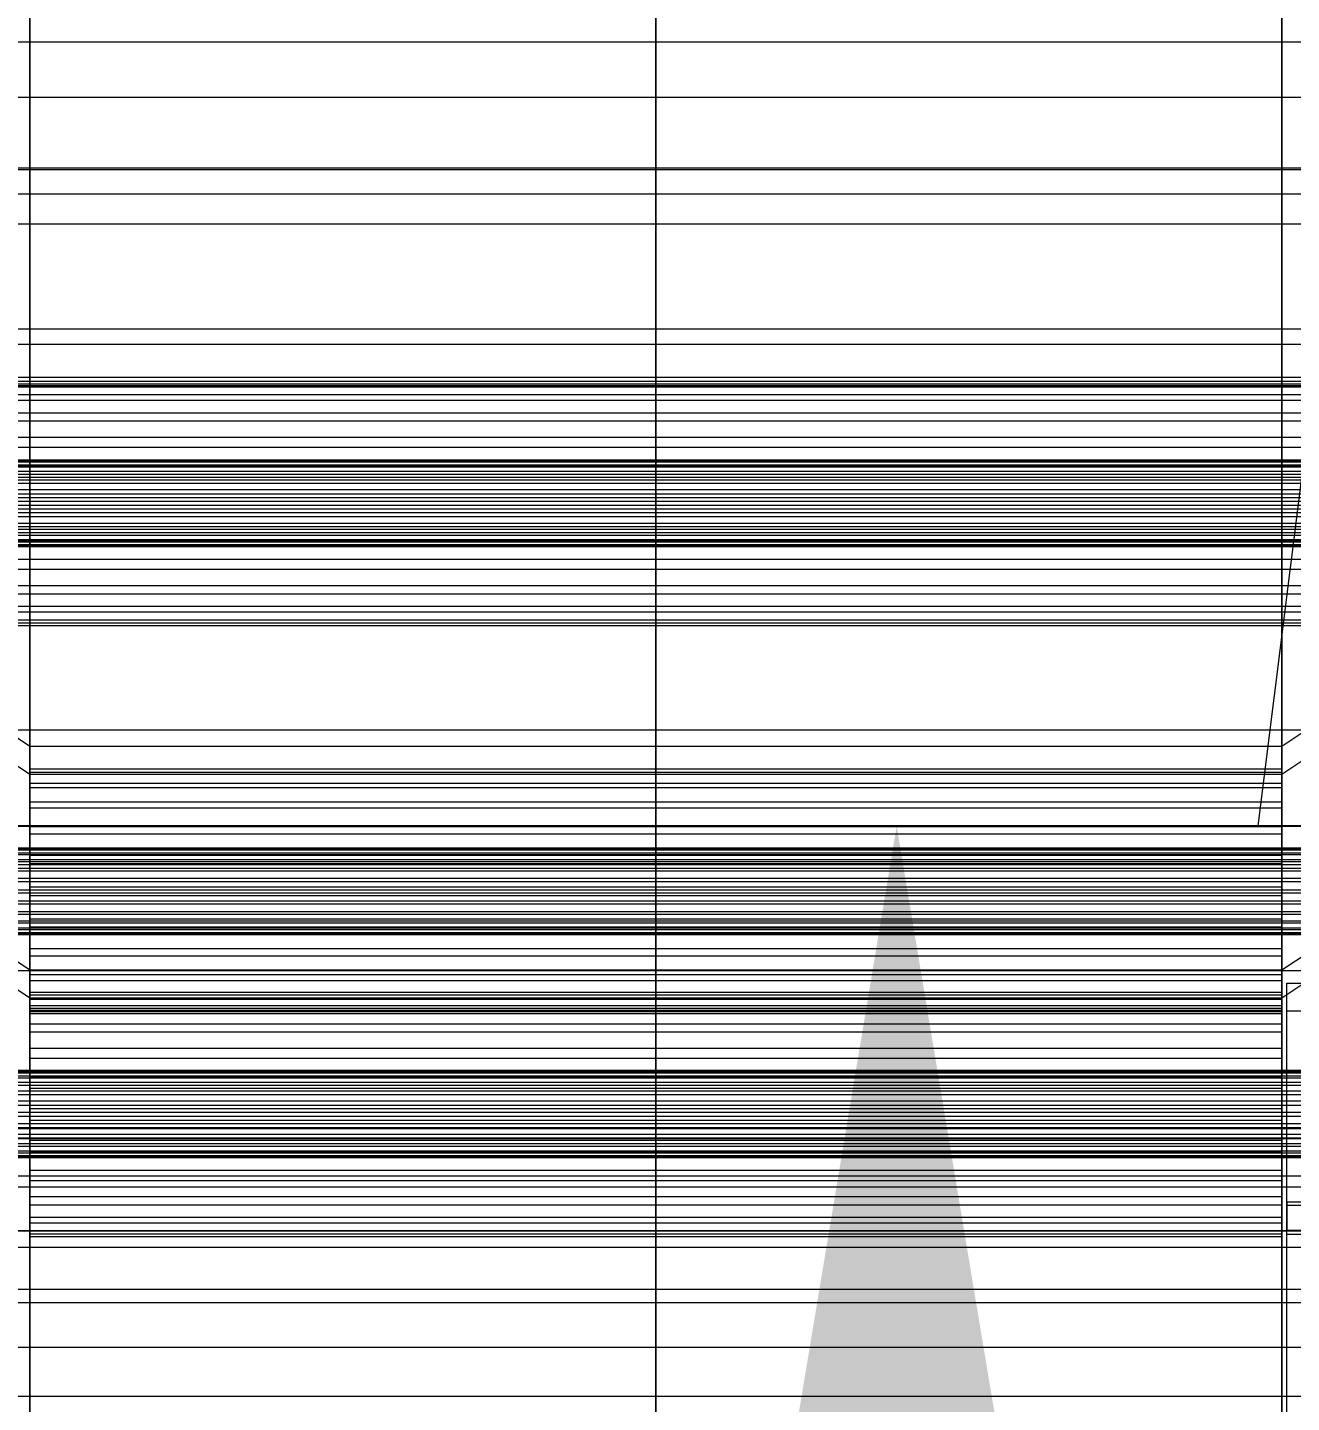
# Model space of a CAD drawing. Header units: millimetres. Extents: x -1970 to 34302, y -65268 to 6837.
# Drawn here: x -130.5 to 132, y -33819.7 to -33534.2 of the extents above; entities that cross this region are included whole.
import ezdxf

# ---------------------------------------------------------------- set-up
doc = ezdxf.new("R2010")
doc.units = ezdxf.units.MM
for name, color, linetype, lineweight in [('COTAS_O', 1, 'Continuous', 0), ('frontal_briquetadora', 7, 'Continuous', 0), ('frontal_C01', 7, 'Continuous', 0), ('frontal_C02', 7, 'Continuous', 0), ('frontal_dos-mix', 7, 'Continuous', 0), ('frontal_mezcladora', 7, 'Continuous', 0), ('frontal_tolva', 7, 'Continuous', 0)]:
    doc.layers.add(name, color=color, linetype=linetype, lineweight=lineweight)
doc.dimstyles.new('R19_100', dxfattribs={"dimtxt": 250, "dimasz": 150, "dimexe": 150, "dimexo": 80, "dimgap": 100, "dimtad": 1, "dimtih": 1, "dimtoh": 1, "dimdsep": 46, "dimcen": 0.09, "dimadec": 0, "dimazin": 0, "dimtfac": 1, "dimtdec": 4, "dimtofl": 0, "dimtmove": 0, "dimatfit": 3, "dimfxl": 1, "dimtolj": 1, "dimtzin": 0, "dimarcsym": 0})

# ---------------------------------------------------------------- blocks, each defined once
blk = doc.blocks.new('*D35')
at = {"layer": 'COTAS_O', "color": 0, "lineweight": -2, "transparency": 16777216}
for p, q in [((-1725, -34320), (-1725, -33550)), ((1725, -34320), (1725, -33550)), ((-1575, -33700), (1575, -33700))]:
    blk.add_line(p, q, dxfattribs=at)
at = {"layer": 'COTAS_O', "color": 0, "transparency": 16777216}
for points in [[(-1575, -33675), (-1575, -33725), (-1725, -33700)], [(1575, -33675), (1575, -33725), (1725, -33700)]]:
    blk.add_solid(points, dxfattribs=at)
at = {"layer": 'Defpoints', "color": 0, "transparency": 16777216}
for p in [(1725, -33700), (-1725, -34400), (1725, -34400)]:
    blk.add_point(p, dxfattribs=at)
blk = doc.blocks.new('*D38')
at = {"layer": 'COTAS_O', "color": 0, "lineweight": -2, "transparency": 16777216}
for p, q in [((-570, -33700), (200, -33700)), ((50, -34750), (50, -33850)), ((-570, -34900), (200, -34900))]:
    blk.add_line(p, q, dxfattribs=at)
at = {"layer": 'COTAS_O', "color": 0, "transparency": 16777216}
for points in [[(25, -33850), (75, -33850), (50, -33700)], [(25, -34750), (75, -34750), (50, -34900)]]:
    blk.add_solid(points, dxfattribs=at)
at = {"layer": 'Defpoints', "color": 0, "transparency": 16777216}
for p in [(-650, -33700), (50, -33700), (-650, -34900)]:
    blk.add_point(p, dxfattribs=at)

msp = doc.modelspace()

# ---------------------------------------------------------------- linework, layer by layer
at = {"layer": 'frontal_briquetadora'}
for p, q in [((-171, -33700), (211, -33700)), ((-170, -33700), (210, -33700)), ((-167, -33700), (207, -33700)), ((-171, -33708), (211, -33708)), ((200, -33765), (-160, -33765)), ((200, -33775.055), (-160, -33775.055)), ((200, -33808.326), (-160, -33808.326))]:
    msp.add_line(p, q, dxfattribs=at)
at = {"layer": 'frontal_C01'}
for p, q in [((-130, -33729.964), (-130, -33433.268)), ((0, -33729.964), (0, -33433.268)), ((130, -33729.964), (130, -33433.268)), ((-130, -33438.986), (-130, -33735.682)), ((0, -33438.986), (0, -33735.682)), ((130, -33438.986), (130, -33735.682)), ((425, -33537.21), (-425, -33537.21)), ((-425, -33548.64), (425, -33548.64)), ((-311.15, -33607.586), (311.15, -33607.586)), ((-311.15, -33608.138), (311.15, -33608.138)), ((-311.15, -33608.762), (311.15, -33608.762)), ((-311.15, -33610.382), (311.15, -33610.382)), ((-311.15, -33611.588), (311.15, -33611.588)), ((-311.15, -33614.164), (311.15, -33614.164)), ((-311.15, -33615.869), (311.15, -33615.869)), ((-311.15, -33619.227), (311.15, -33619.227)), ((-311.15, -33621.315), (311.15, -33621.315)), ((-440, -33623.967), (440, -33623.967)), ((-440, -33624.163), (440, -33624.163)), ((-440, -33624.384), (440, -33624.384)), ((-440, -33624.958), (440, -33624.958)), ((-440, -33625.385), (440, -33625.385)), ((311.15, -33625.226), (-311.15, -33625.226)), ((-440, -33626.298), (440, -33626.298)), ((-440, -33626.902), (440, -33626.902)), ((-440, -33628.092), (440, -33628.092)), ((-311.15, -33627.555), (311.15, -33627.555)), ((-440, -33628.832), (440, -33628.832)), ((440, -33630.218), (-440, -33630.218)), ((-440, -33631.043), (440, -33631.043)), ((-440, -33632.53), (440, -33632.53)), ((-440, -33633.384), (440, -33633.384)), ((-311.15, -33631.751), (311.15, -33631.751)), ((-440, -33634.871), (440, -33634.871)), ((-440, -33635.696), (440, -33635.696)), ((-311.15, -33634.163), (311.15, -33634.163)), ((-440, -33637.082), (440, -33637.082)), ((-440, -33637.822), (440, -33637.822)), ((-440, -33639.012), (440, -33639.012)), ((-440, -33639.616), (440, -33639.616)), ((-311.15, -33638.359), (311.15, -33638.359)), ((-440, -33640.529), (440, -33640.529)), ((-440, -33640.956), (440, -33640.956)), ((-440, -33641.53), (440, -33641.53)), ((-440, -33641.751), (440, -33641.751)), ((-440, -33641.947), (440, -33641.947)), ((-311.15, -33640.688), (311.15, -33640.688)), ((-311.15, -33644.599), (311.15, -33644.599)), ((-311.15, -33646.687), (311.15, -33646.687)), ((-311.15, -33650.045), (311.15, -33650.045)), ((-311.15, -33651.75), (311.15, -33651.75)), ((-311.15, -33654.326), (311.15, -33654.326)), ((-311.15, -33655.532), (311.15, -33655.532)), ((-311.15, -33657.152), (311.15, -33657.152)), ((-311.15, -33657.776), (311.15, -33657.776)), ((-311.15, -33658.328), (311.15, -33658.328)), ((-130, -33729.964), (-228.298, -33664.365)), ((228.298, -33664.365), (130, -33729.964)), ((-228.298, -33670.083), (-130, -33735.682)), ((130, -33735.682), (228.298, -33670.083)), ((-130, -34026.66), (-130, -33729.964)), ((0, -33729.964), (-130, -33729.964)), ((0, -34026.66), (0, -33729.964)), ((130, -33729.964), (0, -33729.964)), ((130, -34026.66), (130, -33729.964)), ((-130, -33735.682), (-130, -33734.506)), ((-130, -33734.506), (-130, -33735.058)), ((-130, -33734.506), (130, -33734.506)), ((-130, -33735.058), (-130, -33737.302)), ((-130, -33735.058), (130, -33735.058)), ((-130, -33735.682), (-130, -34032.379)), ((-130, -33735.682), (0, -33735.682)), ((-130, -33738.508), (-130, -33735.682)), ((-130, -33735.682), (130, -33735.682)), ((0, -33735.682), (0, -34032.379)), ((0, -33735.682), (130, -33735.682)), ((130, -33735.058), (130, -33734.506)), ((130, -33734.506), (130, -33735.682)), ((130, -33737.302), (130, -33735.058)), ((130, -33735.682), (130, -34032.379)), ((130, -33735.682), (130, -33738.508)), ((-130, -33737.302), (-130, -33741.084)), ((-130, -33737.302), (130, -33737.302)), ((-130, -33742.789), (-130, -33738.508)), ((-130, -33738.508), (130, -33738.508)), ((130, -33741.084), (130, -33737.302)), ((130, -33738.508), (130, -33742.789)), ((-130, -33741.084), (-130, -33746.147)), ((-130, -33741.084), (130, -33741.084)), ((130, -33746.147), (130, -33741.084)), ((-130, -33748.236), (-130, -33742.789)), ((-130, -33742.789), (130, -33742.789)), ((130, -33742.789), (130, -33748.236)), ((-130, -33746.147), (-130, -33752.146)), ((-130, -33746.147), (130, -33746.147)), ((-130, -33754.475), (-130, -33748.236)), ((-130, -33748.236), (130, -33748.236)), ((130, -33752.146), (130, -33746.147)), ((130, -33748.236), (130, -33754.475)), ((-450, -33750.719), (450, -33750.719)), ((-148, -33750.887), (148, -33750.887)), ((-148, -33751.083), (148, -33751.083)), ((-148, -33751.304), (148, -33751.304)), ((-148, -33751.878), (148, -33751.878)), ((-148, -33752.305), (148, -33752.305)), ((-148, -33753.218), (148, -33753.218)), ((-148, -33753.823), (148, -33753.823)), ((-130, -33752.146), (-130, -33758.672)), ((130, -33752.146), (-130, -33752.146)), ((130, -33758.672), (130, -33752.146)), ((-148, -33755.012), (148, -33755.012)), ((-148, -33755.752), (148, -33755.752)), ((-130, -33761.083), (-130, -33754.475)), ((-130, -33754.475), (130, -33754.475)), ((130, -33754.475), (130, -33761.083)), ((148, -33757.138), (-148, -33757.138)), ((-148, -33757.963), (148, -33757.963)), ((-148, -33759.45), (148, -33759.45)), ((-130, -33758.672), (-130, -33765.279)), ((-130, -33758.672), (130, -33758.672)), ((130, -33765.279), (130, -33758.672)), ((-148, -33760.304), (148, -33760.304)), ((-148, -33761.791), (148, -33761.791)), ((-130, -33767.608), (-130, -33761.083)), ((-130, -33761.083), (130, -33761.083)), ((130, -33761.083), (130, -33767.608)), ((450, -33762.894), (-450, -33762.894)), ((-148, -33762.617), (148, -33762.617)), ((-148, -33764.002), (148, -33764.002)), ((-148, -33764.742), (148, -33764.742)), ((-130, -33765.279), (-130, -33771.519)), ((-130, -33765.279), (130, -33765.279)), ((130, -33771.519), (130, -33765.279)), ((-148, -33765.932), (148, -33765.932)), ((-148, -33766.536), (148, -33766.536)), ((-148, -33767.449), (148, -33767.449)), ((-148, -33767.876), (148, -33767.876)), ((-130, -33773.607), (-130, -33767.608)), ((-130, -33767.608), (130, -33767.608)), ((130, -33767.608), (130, -33773.607)), ((-148, -33768.45), (148, -33768.45)), ((-148, -33768.671), (148, -33768.671)), ((-148, -33768.867), (148, -33768.867)), ((-130, -33771.519), (-130, -33776.965)), ((-130, -33771.519), (130, -33771.519)), ((-130, -33778.67), (-130, -33773.607)), ((-130, -33773.607), (130, -33773.607)), ((130, -33776.965), (130, -33771.519)), ((130, -33773.607), (130, -33778.67)), ((-130, -33776.965), (-130, -33781.247)), ((-130, -33776.965), (130, -33776.965)), ((-130, -33782.452), (-130, -33778.67)), ((-130, -33778.67), (130, -33778.67)), ((130, -33781.247), (130, -33776.965)), ((130, -33778.67), (130, -33782.452)), ((131, -33784.83), (131, -33778.742)), ((131, -33778.742), (149, -33778.742)), ((131, -33824.084), (131, -33778.742)), ((-130, -33781.247), (-130, -33784.072)), ((-130, -33781.247), (130, -33781.247)), ((-130, -33784.696), (-130, -33782.452)), ((-130, -33782.452), (130, -33782.452)), ((130, -33784.072), (130, -33781.247)), ((130, -33782.452), (130, -33784.696)), ((450, -33784.058), (-450, -33784.058)), ((-130, -33784.072), (-130, -33785.249)), ((-130, -33784.072), (130, -33784.072)), ((-130, -33785.249), (-130, -33784.696)), ((-130, -33784.696), (130, -33784.696)), ((-130, -33785.249), (130, -33785.249)), ((130, -33785.249), (130, -33784.072)), ((130, -33784.696), (130, -33785.249)), ((149, -33784.83), (131, -33784.83)), ((131, -33830.171), (131, -33784.83)), ((-450, -33796.233), (450, -33796.233)), ((-425, -33818.444), (425, -33818.444))]:
    msp.add_line(p, q, dxfattribs=at)
at = {"layer": 'frontal_C02'}
for p, q in [((-130, -33683.511), (-130, -33398.69)), ((0, -33683.511), (0, -33398.69)), ((130, -33683.511), (130, -33398.69)), ((-130, -33404.431), (-130, -33689.252)), ((0, -33404.431), (0, -33689.252)), ((130, -33404.431), (130, -33689.252)), ((-450, -33563.331), (450, -33563.331)), ((430, -33563.746), (-430, -33563.746)), ((430, -33568.746), (-430, -33568.746)), ((450, -33575.022), (-450, -33575.022)), ((450, -33596.803), (-450, -33596.803)), ((-450, -33608.494), (450, -33608.494)), ((-130, -33683.511), (-228.298, -33617.653)), ((228.298, -33617.653), (130, -33683.511)), ((-228.298, -33623.394), (-130, -33689.252)), ((130, -33689.252), (228.298, -33623.394)), ((-130, -33968.332), (-130, -33683.511)), ((0, -33683.511), (-130, -33683.511)), ((0, -33968.332), (0, -33683.511)), ((130, -33683.511), (0, -33683.511)), ((130, -33968.332), (130, -33683.511)), ((-130, -33689.252), (-130, -33688.159)), ((-130, -33688.159), (-130, -33688.795)), ((-130, -33688.159), (130, -33688.159)), ((130, -33688.795), (130, -33688.159)), ((130, -33688.159), (130, -33689.252)), ((-130, -33688.795), (-130, -33691.118)), ((-130, -33688.795), (130, -33688.795)), ((-130, -33689.252), (-130, -33974.073)), ((-130, -33689.252), (0, -33689.252)), ((-130, -33692.001), (-130, -33689.252)), ((-130, -33689.252), (130, -33689.252)), ((-130, -33691.118), (-130, -33694.969)), ((-130, -33691.118), (130, -33691.118)), ((0, -33689.252), (0, -33974.073)), ((0, -33689.252), (130, -33689.252)), ((130, -33691.118), (130, -33688.795)), ((130, -33689.252), (130, -33974.073)), ((130, -33689.252), (130, -33692.001)), ((130, -33694.969), (130, -33691.118)), ((-130, -33696.218), (-130, -33692.001)), ((-130, -33692.001), (130, -33692.001)), ((130, -33692.001), (130, -33696.218)), ((-130, -33694.969), (-130, -33700.086)), ((-130, -33694.969), (130, -33694.969)), ((-130, -33701.616), (-130, -33696.218)), ((-130, -33696.218), (130, -33696.218)), ((130, -33700.086), (130, -33694.969)), ((130, -33696.218), (130, -33701.616)), ((-130, -33700.086), (-130, -33706.12)), ((-130, -33700.086), (130, -33700.086)), ((-130, -33707.827), (-130, -33701.616)), ((-130, -33701.616), (130, -33701.616)), ((130, -33706.12), (130, -33700.086)), ((130, -33701.616), (130, -33707.827)), ((-148, -33704.549), (148, -33704.549)), ((-148, -33704.774), (148, -33704.774)), ((-148, -33704.936), (148, -33704.936)), ((-148, -33705.597), (148, -33705.597)), ((-148, -33705.91), (148, -33705.91)), ((-148, -33706.962), (148, -33706.962)), ((-148, -33707.405), (148, -33707.405)), ((-130, -33706.12), (-130, -33712.66)), ((130, -33706.12), (-130, -33706.12)), ((-130, -33714.427), (-130, -33707.827)), ((-130, -33707.827), (130, -33707.827)), ((130, -33712.66), (130, -33706.12)), ((130, -33707.827), (130, -33714.427)), ((-148, -33708.775), (148, -33708.775)), ((-148, -33709.317), (148, -33709.317)), ((148, -33710.913), (-148, -33710.913)), ((-148, -33711.518), (148, -33711.518)), ((-148, -33713.23), (148, -33713.23)), ((-148, -33713.856), (148, -33713.856)), ((-130, -33712.66), (-130, -33719.26)), ((-130, -33712.66), (130, -33712.66)), ((130, -33719.26), (130, -33712.66)), ((-148, -33715.569), (148, -33715.569)), ((-148, -33716.174), (148, -33716.174)), ((-130, -33720.967), (-130, -33714.427)), ((-130, -33714.427), (130, -33714.427)), ((130, -33714.427), (130, -33720.967)), ((-148, -33717.769), (148, -33717.769)), ((-148, -33718.312), (148, -33718.312)), ((-148, -33719.682), (148, -33719.682)), ((-130, -33719.26), (-130, -33725.47)), ((-130, -33719.26), (130, -33719.26)), ((130, -33725.47), (130, -33719.26)), ((-148, -33720.125), (148, -33720.125)), ((-148, -33721.176), (148, -33721.176)), ((-148, -33721.489), (148, -33721.489)), ((-148, -33722.15), (148, -33722.15)), ((-148, -33722.312), (148, -33722.312)), ((-148, -33722.538), (148, -33722.538)), ((-130, -33727.001), (-130, -33720.967)), ((-130, -33720.967), (130, -33720.967)), ((130, -33720.967), (130, -33727.001)), ((-130, -33725.47), (-130, -33730.868)), ((-130, -33725.47), (130, -33725.47)), ((-130, -33732.118), (-130, -33727.001)), ((-130, -33727.001), (130, -33727.001)), ((130, -33730.868), (130, -33725.47)), ((130, -33727.001), (130, -33732.118)), ((-130, -33730.868), (-130, -33735.085)), ((-130, -33730.868), (130, -33730.868)), ((130, -33735.085), (130, -33730.868)), ((-130, -33735.969), (-130, -33732.118)), ((-130, -33732.118), (130, -33732.118)), ((130, -33732.118), (130, -33735.969)), ((131, -33738.462), (131, -33732.616)), ((131, -33732.616), (149, -33732.616)), ((131, -33778.138), (131, -33732.616)), ((-130, -33735.085), (-130, -33737.834)), ((-130, -33735.085), (130, -33735.085)), ((-130, -33738.292), (-130, -33735.969)), ((-130, -33735.969), (130, -33735.969)), ((130, -33737.834), (130, -33735.085)), ((130, -33735.969), (130, -33738.292)), ((-130, -33737.834), (-130, -33738.928)), ((-130, -33737.834), (130, -33737.834)), ((-130, -33738.928), (-130, -33738.292)), ((-130, -33738.292), (130, -33738.292)), ((-130, -33738.928), (130, -33738.928)), ((130, -33738.928), (130, -33737.834)), ((130, -33738.292), (130, -33738.928)), ((149, -33738.462), (131, -33738.462)), ((131, -33783.983), (131, -33738.462)), ((-425, -33772.681), (425, -33772.681)), ((149, -33778.138), (131, -33778.138)), ((131, -33778.138), (131, -33783.983)), ((425, -33784.157), (-425, -33784.157)), ((131, -33783.983), (149, -33783.983)), ((425, -33787.528), (-425, -33787.528)), ((-425, -33799.004), (425, -33799.004))]:
    msp.add_line(p, q, dxfattribs=at)
at = {"layer": 'frontal_dos-mix'}
for p in [(150, -33500), (375, -33700)]:
    msp.add_line(p, (125, -33700), dxfattribs=at)
at = {"layer": 'frontal_mezcladora'}
for p, q in [((-300, -33680), (300, -33680)), ((-650, -33700), (650, -33700)), ((-650, -33730), (650, -33730)), ((-625, -33730), (625, -33730))]:
    msp.add_line(p, q, dxfattribs=at)
at = {"layer": 'frontal_tolva'}
for p, q in [((1725, -33600), (-1725, -33600)), ((1725, -33606.849), (-1725, -33606.849))]:
    msp.add_line(p, q, dxfattribs=at)

# ---------------------------------------------------------------- dimensions: what is measured, and where the dimension line sits
at = {"layer": 'COTAS_O'}
for p1, p2, distance, picture, middle in [((-1725, -34400), (1725, -34400), 700, '*D35', (0, -33700)), ((-650, -34900), (-650, -33700), -700, '*D38', (50, -34300))]:
    dim = msp.add_aligned_dim(p1=p1, p2=p2, distance=distance, text='<> O', dimstyle='R19_100', dxfattribs=at)
    dim.commit()
    dim.dimension.update_dxf_attribs({"geometry": picture, "text_midpoint": middle})

doc.saveas('drawing.dxf')
